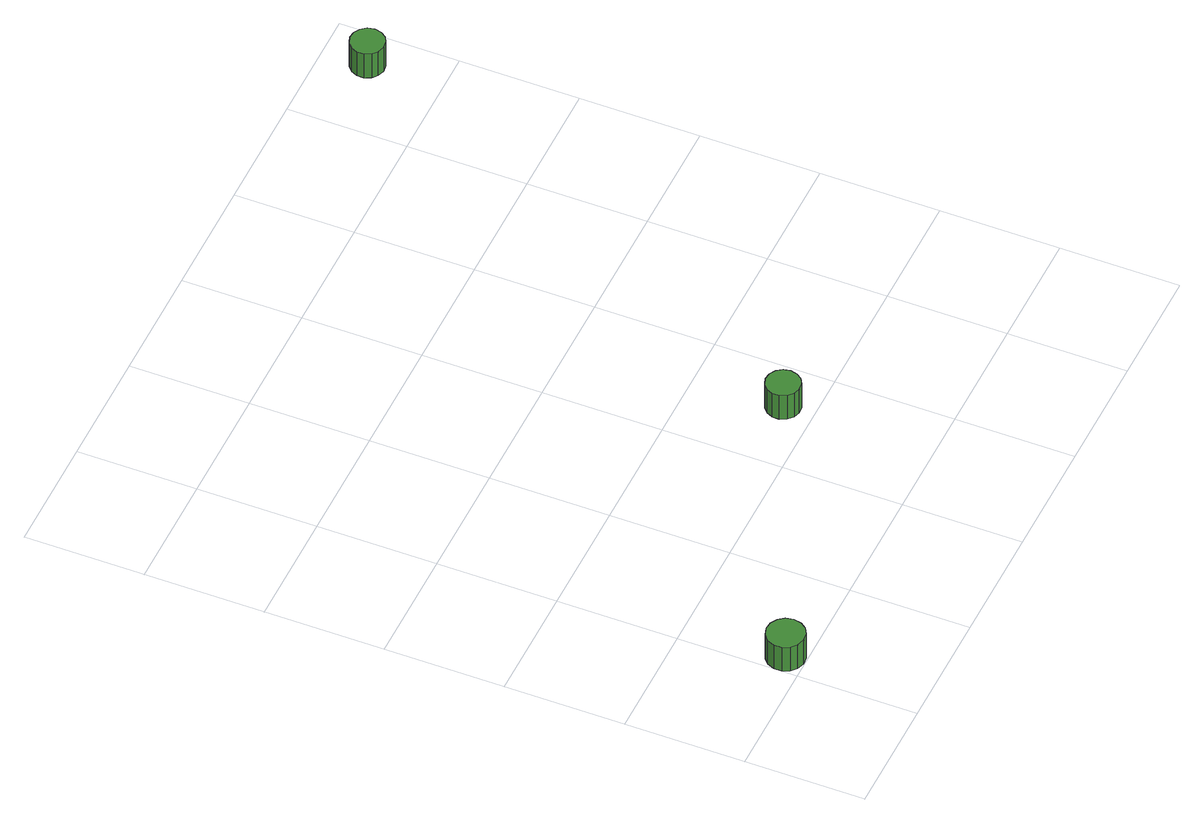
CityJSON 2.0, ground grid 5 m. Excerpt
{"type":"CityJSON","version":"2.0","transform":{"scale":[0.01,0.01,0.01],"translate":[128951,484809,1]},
"CityObjects":{
"tree1":{"type":"SolitaryVegetationObject","attributes":{"function":"something"},"geometry":[{"type":"MultiSurface","lod":"1","boundaries":[[[0,1,2,3,4,5,6,7,8,9,10,11,12,13,14]],[[15,16,17,18,19,20,21,22,23,24,25,26,27,28,29]],[[0,29,28,1]],[[1,28,27,2]],[[2,27,26,3]],[[3,26,25,4]],[[4,25,24,5]],[[5,24,23,6]],[[6,23,22,7]],[[7,22,21,8]],[[8,21,20,9]],[[9,20,19,10]],[[10,19,18,11]],[[11,18,17,12]],[[12,17,16,13]],[[13,16,15,14]],[[14,15,29,0]]]}]},
"tree2":{"type":"SolitaryVegetationObject","attributes":{"function":"something"},"geometry":[{"type":"MultiSurface","lod":"1","boundaries":[[[30,31,32,33,34,35,36,37,38,39,40,41,42,43,44]],[[45,46,47,48,49,50,51,52,53,54,55,56,57,58,59]],[[30,59,58,31]],[[31,58,57,32]],[[32,57,56,33]],[[33,56,55,34]],[[34,55,54,35]],[[35,54,53,36]],[[36,53,52,37]],[[37,52,51,38]],[[38,51,50,39]],[[39,50,49,40]],[[40,49,48,41]],[[41,48,47,42]],[[42,47,46,43]],[[43,46,45,44]],[[44,45,59,30]]]}]},
"tree3":{"type":"SolitaryVegetationObject","attributes":{"function":"something"},"geometry":[{"type":"MultiSurface","lod":"1","boundaries":[[[60,61,62,63,64,65,66,67,68,69,70,71,72,73,74]],[[75,76,77,78,79,80,81,82,83,84,85,86,87,88,89]],[[60,89,88,61]],[[61,88,87,62]],[[62,87,86,63]],[[63,86,85,64]],[[64,85,84,65]],[[65,84,83,66]],[[66,83,82,67]],[[67,82,81,68]],[[68,81,80,69]],[[69,80,79,70]],[[70,79,78,71]],[[71,78,77,72]],[[72,77,76,73]],[[73,76,75,74]],[[74,75,89,60]]]}]}
},
"vertices":[
[158,83,219],[151,115,219],[132,141,219],[103,158,219],[71,161,219],[39,151,219],[15,129,219],[2,99,219],[2,66,219],[15,36,219],[39,14,219],[71,4,219],[103,7,219],[132,24,219],[151,50,219],[151,50,90],[132,24,90],[103,7,90],[71,4,90],[39,14,90],[15,36,90],[2,66,90],[2,99,90],[15,129,90],[39,151,90],[71,161,90],[103,158,90],[132,141,90],[151,115,90],[158,83,90],
[1358,621,236],[1352,650,236],[1335,674,236],[1309,689,236],[1280,692,236],[1252,683,236],[1231,663,236],[1219,636,236],[1219,607,236],[1231,580,236],[1252,560,236],[1280,551,236],[1309,554,236],[1335,569,236],[1352,593,236],[1352,593,107],[1335,569,107],[1309,554,107],[1280,551,107],[1252,560,107],[1231,580,107],[1219,607,107],[1219,636,107],[1231,663,107],[1252,683,107],[1280,692,107],[1309,689,107],[1335,674,107],[1352,650,107],[1358,621,107],
[2351,2786,289],[2345,2815,289],[2327,2838,289],[2302,2853,289],[2273,2856,289],[2245,2847,289],[2223,2827,289],[2211,2801,289],[2211,2771,289],[2223,2744,289],[2245,2725,289],[2273,2716,289],[2302,2719,289],[2327,2733,289],[2345,2757,289],[2345,2757,160],[2327,2733,160],[2302,2719,160],[2273,2716,160],[2245,2725,160],[2223,2744,160],[2211,2771,160],[2211,2801,160],[2223,2827,160],[2245,2847,160],[2273,2856,160],[2302,2853,160],[2327,2838,160],[2345,2815,160],[2351,2786,160]
]}
